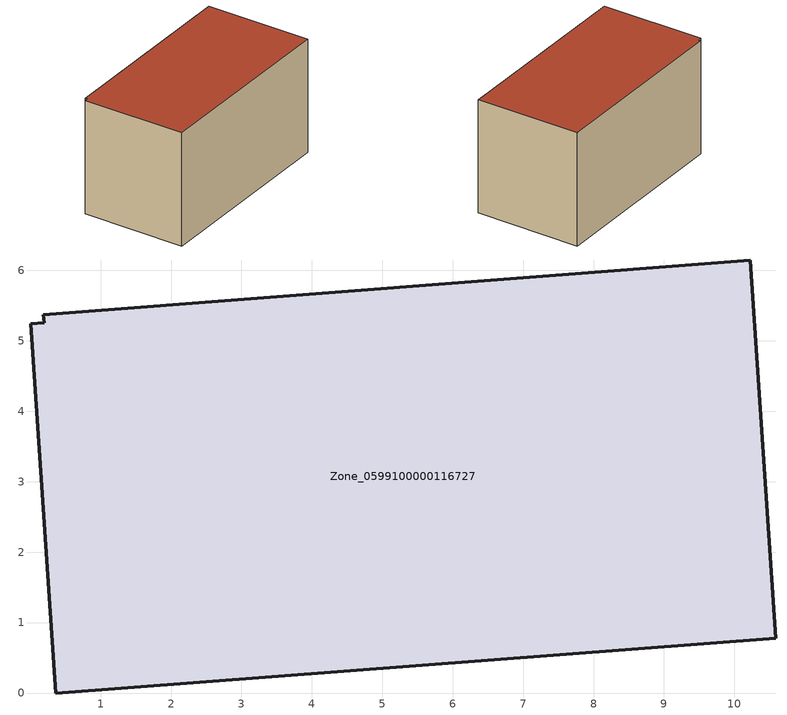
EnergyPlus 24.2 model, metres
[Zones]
Zone_0599100000116727
 floor ground (C_G): 0.01,5.25 0.2,5.26 0.18,5.37 10.23,6.15 10.59,0.78 0.36,0 z0
 wall outside (C_F): 10.59,0.78 10.23,6.15 0.18,5.37 0.2,5.26 0.01,5.25 0.36,0 10.59,0.78 z0:5.85
 roof outside (C_R): 0.2,5.26 0.01,5.25 0.36,0 10.59,0.78 10.23,6.15 0.18,5.37 z5.85
[BUILDING]
Pand.0599100000116727: North Axis=0; Terrain=City; Loads Convergence Tolerance Value=0.04; Temperature Convergence Tolerance Value=0.4; Solar Distribution=FullExterior; Maximum Number of Warmup Days=25; Minimum Number of Warmup Days=1
[Site:Location]
Rotterdam.The.Hague.AP_ZH_NLD Design_Conditions: Latitude=51.96; Longitude=4.45; Time Zone=1; Elevation=-4.5
[SITE:GROUNDTEMPERATURE:BUILDINGSURFACE]
18, 18, 18, 18, 18, 18, 18, 18, 18, 18, 18, 18
[MATERIAL] Thermal Absorptance=0.9; Solar Absorptance=0.7; Visible Absorptance=0.7
Name | Roughness | Thickness | Conductivity | Density | Specific Heat
G.TI.1946-1964 | MediumSmooth | 0.15 | 1 | 540 | 1210
F.TI.1946-1964 | Rough | 0.3 | 0.857143 | 1920 | 840
R.TI.1946-1964 | MediumRough | 0.2 | 0.277778 | 1500 | 1000
[CONSTRUCTION]
C_G: G.TI.1946-1964
C_F: F.TI.1946-1964
C_R: R.TI.1946-1964
[ZONE]
Zone_0599100000116727: Type=1; Multiplier=1; Ceiling Height=Autocalculate; Volume=Autocalculate; Floor Area=autocalculate; Part of Total Floor Area=Yes
[ZONEINFILTRATION:DESIGNFLOWRATE]
Infil_Zone_0599100000116727: Zone or ZoneList or Space or SpaceList=Zone_0599100000116727; Schedule=AlwaysOn; Design Flow Rate Calculation Method=Flow/Area; Flow Rate per Floor Area=0.003; Constant Term Coefficient=1; Temperature Term Coefficient=0; Velocity Term Coefficient=0; Velocity Squared Term Coefficient=0
[HVACTEMPLATE:ZONE:IDEALLOADSAIRSYSTEM]
Zone_0599100000116727: Maximum Heating Supply Air Temperature=50; Minimum Cooling Supply Air Temperature=13; Maximum Heating Supply Air Humidity Ratio=0.0156; Minimum Cooling Supply Air Humidity Ratio=0.0077; Heating Limit=NoLimit; Cooling Limit=NoLimit; Dehumidification Control Type=ConstantSensibleHeatRatio; Cooling Sensible Heat Ratio=0.7; Dehumidification Setpoint=60; Humidification Control Type=None; Humidification Setpoint=30; Outdoor Air Method=None; Outdoor Air Flow Rate per Person=0.00944; Outdoor Air Flow Rate per Zone Floor Area=0; Outdoor Air Flow Rate per Zone=0; Demand Controlled Ventilation Type=None; Outdoor Air Economizer Type=NoEconomizer; Heat Recovery Type=None; Sensible Heat Recovery Effectiveness=0.7; Latent Heat Recovery Effectiveness=0.65
[ZONECONTROL:THERMOSTAT]
ThermostatControl_Zone_0599100000116727: Zone or ZoneList=Zone_0599100000116727; Control Type Schedule=DualSetpointControlType; Control 1=Thermostat_Zone_0599100000116727; Temperature Difference Between Cutout And Setpoint=0
[THERMOSTATSETPOINT:DUALSETPOINT]
Thermostat_Zone_0599100000116727: Heating Setpoint Temperature Schedule=HeatingSetpoint_Zone_0599100000116727; Cooling Setpoint Temperature Schedule=CoolingSetpoint_Zone_0599100000116727
[SCHEDULE:COMPACT]
HeatingSetpoint_Zone_0599100000116727: Through: 12/31, For: AllDays, Until: 24:00, 21
CoolingSetpoint_Zone_0599100000116727: Through: 12/31, For: AllDays, Until: 24:00, 24
DualSetpointControlType: Through: 12/31, For: AllDays, Until: 24:00, 4
AlwaysOn: Through: 12/31, For: AllDays, Until: 24:00, 1
